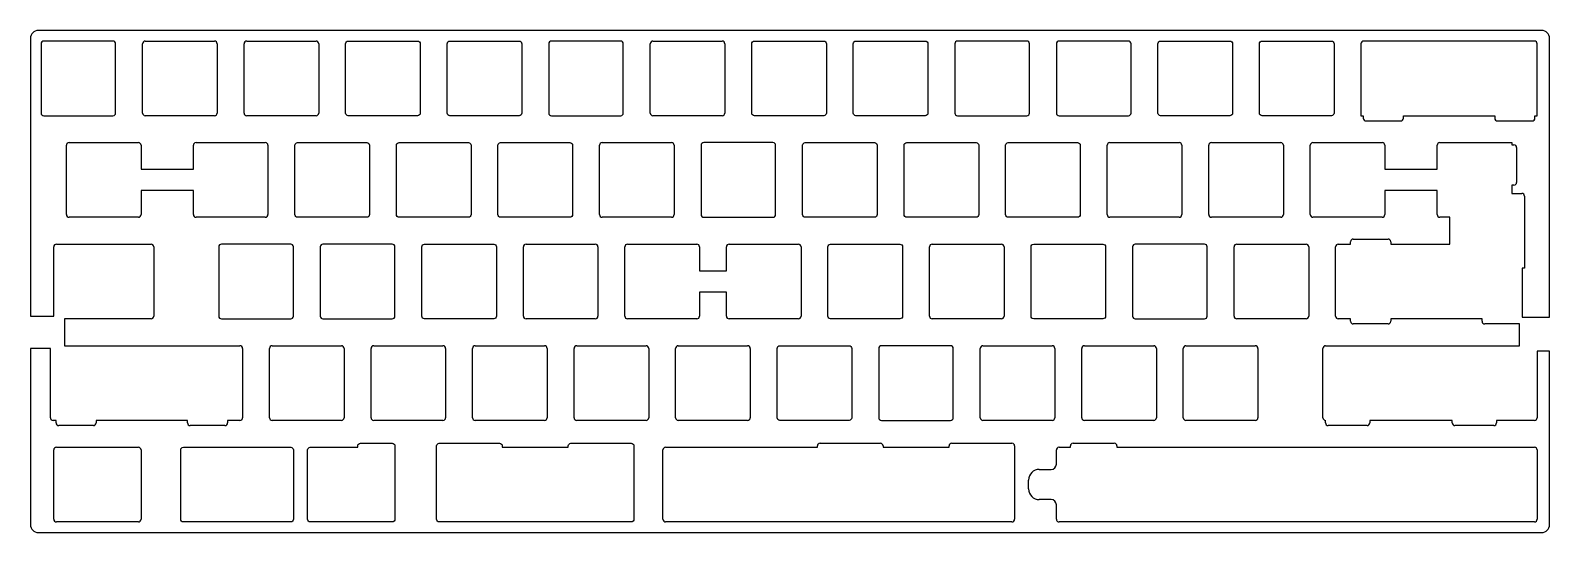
# Model space of a CAD drawing. Header units: millimetres. Extents: x -112 to 173, y -25 to 69.
import ezdxf

# ---------------------------------------------------------------- set-up
doc = ezdxf.new("R2010")
doc.units = ezdxf.units.MM
doc.layers.get('0').update_dxf_attribs({"linetype": 'CONTINUOUS'})

msp = doc.modelspace()

# ---------------------------------------------------------------- linework, layer by layer
for p, q in [((171.26, 68.8), (-110.78, 68.8)), ((-112.28, 67.3), (-112.28, 15.2)), ((-91.23, 53.3), (-91.23, 66.3)), ((-90.73, 66.8), (-77.73, 66.8)), ((-77.23, 66.3), (-77.23, 53.3)), ((-72.18, 53.3), (-72.18, 66.3)), ((-71.68, 66.8), (-58.68, 66.8)), ((-58.18, 66.3), (-58.18, 53.3)), ((4.02, 53.3), (4.02, 66.3)), ((4.52, 66.8), (17.52, 66.8)), ((18.02, 66.3), (18.02, 53.3)), ((172.76, 15), (172.76, 67.3)), ((-77.73, 52.8), (-90.73, 52.8)), ((-58.68, 52.8), (-71.68, 52.8)), ((17.52, 52.8), (4.52, 52.8)), ((-105.52, 34.25), (-105.52, 47.25)), ((-105.02, 47.75), (-92.02, 47.75)), ((-91.52, 47.25), (-91.52, 42.75)), ((-81.7, 42.75), (-81.7, 47.25)), ((-81.2, 47.75), (-68.2, 47.75)), ((-67.7, 47.25), (-67.7, 34.25)), ((-5.5, 34.25), (-5.5, 47.25)), ((-5, 47.75), (8, 47.75)), ((8.5, 47.25), (8.5, 34.25)), ((89.75, 34.25), (89.75, 47.25)), ((90.25, 47.75), (103.25, 47.75)), ((103.75, 47.25), (103.75, 34.25)), ((108.8, 34.25), (108.8, 47.25)), ((109.3, 47.75), (122.3, 47.75)), ((122.8, 47.25), (122.8, 34.25)), ((127.85, 34.25), (127.85, 47.25)), ((128.35, 47.75), (141.35, 47.75)), ((141.85, 47.25), (141.85, 42.75)), ((151.66, 42.75), (151.66, 47.25)), ((152.16, 47.75), (165.66, 47.75)), ((165.66, 47.75), (165.66, 47.33)), ((165.66, 47.33), (166.07, 47.33)), ((166.57, 46.83), (166.57, 40.3)), ((-91.52, 42.75), (-81.7, 42.75)), ((141.85, 42.75), (151.66, 42.75)), ((-81.7, 38.75), (-91.52, 38.75)), ((-91.52, 38.75), (-91.52, 34.25)), ((-81.7, 34.25), (-81.7, 38.75)), ((151.66, 38.75), (141.85, 38.75)), ((141.85, 38.75), (141.85, 34.25)), ((151.66, 34.25), (151.66, 38.75)), ((166.07, 39.8), (165.66, 39.8)), ((165.66, 39.8), (165.66, 38.23)), ((165.66, 38.23), (167.54, 38.23)), ((168.04, 37.73), (168.04, 24.23)), ((-92.02, 33.75), (-105.02, 33.75)), ((-68.2, 33.75), (-81.2, 33.75)), ((8, 33.75), (-5, 33.75)), ((103.25, 33.75), (90.25, 33.75)), ((122.3, 33.75), (109.3, 33.75)), ((141.35, 33.75), (128.35, 33.75)), ((154.04, 33.75), (152.16, 33.75)), ((154.04, 28.7), (154.04, 33.75)), ((-107.4, 28.7), (-89.64, 28.7)), ((-19.29, 28.7), (-6.29, 28.7)), ((-0.24, 28.7), (12.76, 28.7)), ((18.81, 28.7), (31.81, 28.7)), ((56.91, 28.7), (69.91, 28.7)), ((114.06, 28.7), (127.06, 28.7)), ((133.11, 28.7), (135.42, 28.7)), ((135.42, 28.7), (135.42, 29.17)), ((135.92, 29.67), (142.44, 29.67)), ((142.94, 29.17), (142.94, 28.7)), ((142.94, 28.7), (154.04, 28.7)), ((-107.9, 15.2), (-107.9, 28.2)), ((-89.14, 28.2), (-89.14, 15.2)), ((-19.79, 15.2), (-19.79, 28.2)), ((-5.79, 28.2), (-5.79, 15.2)), ((-0.74, 15.2), (-0.74, 28.2)), ((13.26, 28.2), (13.26, 23.7)), ((18.31, 23.7), (18.31, 28.2)), ((32.31, 28.2), (32.31, 15.2)), ((56.41, 15.2), (56.41, 28.2)), ((70.41, 28.2), (70.41, 15.2)), ((113.56, 15.2), (113.56, 28.2)), ((127.56, 28.2), (127.56, 15.2)), ((132.61, 15.2), (132.61, 28.2)), ((13.26, 23.7), (18.31, 23.7)), ((168.04, 24.23), (167.62, 24.23)), ((167.62, 24.23), (167.62, 15)), ((18.31, 19.7), (13.26, 19.7)), ((13.26, 19.7), (13.26, 15.2)), ((18.31, 15.2), (18.31, 19.7)), ((-112.28, 15.2), (-107.9, 15.2)), ((-105.9, 14.7), (-105.9, 9.65)), ((-89.64, 14.7), (-105.9, 14.7)), ((-6.29, 14.7), (-19.29, 14.7)), ((12.76, 14.7), (-0.24, 14.7)), ((31.81, 14.7), (18.81, 14.7)), ((69.91, 14.7), (56.91, 14.7)), ((127.06, 14.7), (114.06, 14.7)), ((135.42, 14.7), (133.11, 14.7)), ((135.42, 14.23), (135.42, 14.7)), ((160.09, 14.7), (142.94, 14.7)), ((142.94, 14.7), (142.94, 14.23)), ((160.09, 14.23), (160.09, 14.7)), ((167.62, 15), (172.76, 15)), ((142.44, 13.73), (135.92, 13.73)), ((167.12, 13.73), (160.59, 13.73)), ((167.12, 9.65), (167.12, 13.73)), ((-108.52, 9.15), (-112.28, 9.15)), ((-112.28, 9.15), (-112.28, -23.9)), ((-108.52, -3.85), (-108.52, 9.15)), ((-105.9, 9.65), (-72.97, 9.65)), ((-72.47, 9.15), (-72.47, -3.85)), ((-67.42, -3.85), (-67.42, 9.15)), ((-66.92, 9.65), (-53.92, 9.65)), ((-53.42, 9.15), (-53.42, -3.85)), ((-48.37, -3.85), (-48.37, 9.15)), ((-47.87, 9.65), (-34.87, 9.65)), ((-34.37, 9.15), (-34.37, -3.85)), ((-29.32, -3.85), (-29.32, 9.15)), ((-28.82, 9.65), (-15.82, 9.65)), ((-15.32, 9.15), (-15.32, -3.85)), ((-10.27, -3.85), (-10.27, 9.15)), ((-9.77, 9.65), (3.23, 9.65)), ((3.73, 9.15), (3.73, -3.85)), ((8.78, -3.85), (8.78, 9.15)), ((9.28, 9.65), (22.28, 9.65)), ((22.78, 9.15), (22.78, -3.85)), ((65.93, -3.85), (65.93, 9.15)), ((66.43, 9.65), (79.43, 9.65)), ((79.93, 9.15), (79.93, -3.85)), ((84.98, -3.85), (84.98, 9.15)), ((85.48, 9.65), (98.48, 9.65)), ((98.98, 9.15), (98.98, -3.85)), ((104.03, -3.85), (104.03, 9.15)), ((104.53, 9.65), (117.53, 9.65)), ((118.03, 9.15), (118.03, -3.85)), ((130.23, -3.85), (130.23, 9.15)), ((130.73, 9.65), (167.12, 9.65)), ((172.76, 8.65), (170.42, 8.65)), ((170.42, 8.65), (170.42, -3.85)), ((172.76, -23.9), (172.76, 8.65)), ((-107.47, -4.35), (-108.02, -4.35)), ((-107.47, -4.82), (-107.47, -4.35)), ((-100.45, -5.32), (-106.97, -5.32)), ((-82.8, -4.35), (-99.95, -4.35)), ((-99.95, -4.35), (-99.95, -4.82)), ((-82.8, -4.82), (-82.8, -4.35)), ((-75.77, -5.32), (-82.3, -5.32)), ((-72.97, -4.35), (-75.27, -4.35)), ((-75.27, -4.35), (-75.27, -4.82)), ((-53.92, -4.35), (-66.92, -4.35)), ((-34.87, -4.35), (-47.87, -4.35)), ((-15.82, -4.35), (-28.82, -4.35)), ((3.23, -4.35), (-9.77, -4.35)), ((22.28, -4.35), (9.28, -4.35)), ((79.43, -4.35), (66.43, -4.35)), ((98.48, -4.35), (85.48, -4.35)), ((117.53, -4.35), (104.53, -4.35)), ((130.71, -4.81), (130.71, -4.35)), ((138.5, -5.32), (131.21, -5.32)), ((143.73, -4.35), (139, -4.35)), ((139, -4.35), (139, -4.82)), ((154.5, -4.35), (143.73, -4.35)), ((154.5, -4.82), (154.5, -4.35)), ((162.3, -5.32), (155, -5.32)), ((169.92, -4.35), (162.8, -4.35)), ((162.8, -4.35), (162.8, -4.82)), ((-107.9, -22.9), (-107.9, -9.9)), ((-107.4, -9.4), (-92.02, -9.4)), ((-91.52, -9.9), (-91.52, -22.9)), ((6.4, -22.9), (6.4, -9.9)), ((6.9, -9.4), (35.38, -9.4)), ((35.38, -9.4), (35.38, -9.14)), ((35.88, -8.64), (47.19, -8.64)), ((47.69, -9.14), (47.69, -9.4)), ((47.69, -9.4), (60.08, -9.4)), ((60.08, -9.4), (60.08, -9.14)), ((60.58, -8.64), (71.89, -8.64)), ((72.39, -9.14), (72.39, -22.9)), ((80.22, -12.55), (80.22, -9.9)), ((80.72, -9.4), (82.84, -9.4)), ((82.84, -9.4), (82.84, -9.14)), ((83.34, -8.64), (91.09, -8.64)), ((91.59, -9.14), (91.59, -9.4)), ((91.59, -9.4), (169.92, -9.4)), ((170.42, -9.9), (170.42, -22.9)), ((77, -13.55), (79.22, -13.55)), ((75, -17.2), (75, -15.55)), ((79.22, -19.2), (77, -19.2)), ((80.22, -22.9), (80.22, -20.2)), ((-110.78, -25.4), (171.26, -25.4)), ((-92.02, -23.4), (-107.4, -23.4)), ((71.89, -23.4), (6.9, -23.4)), ((169.92, -23.4), (80.72, -23.4))]:
    msp.add_line(p, q)
for points in [[(-96.28, 53.3), (-96.28, 66.3, 0.414214), (-96.78, 66.8), (-109.78, 66.8, 0.414214), (-110.28, 66.3), (-110.28, 53.3, 0.414214), (-109.78, 52.8), (-96.78, 52.8, 0.414214)], [(-39.13, 53.3, -0.414214), (-39.63, 52.8), (-52.63, 52.8, -0.414214), (-53.13, 53.3), (-53.13, 66.3, -0.414214), (-52.63, 66.8), (-39.63, 66.8, -0.414214), (-39.13, 66.3)], [(-20.58, 66.8, -0.414214), (-20.08, 66.3), (-20.08, 53.3, -0.414214), (-20.58, 52.8), (-33.58, 52.8, -0.414214), (-34.08, 53.3), (-34.08, 66.3, -0.414214), (-33.58, 66.8)], [(-15.03, 66.3), (-15.03, 53.3, 0.414214), (-14.53, 52.8), (-1.53, 52.8, 0.414214), (-1.03, 53.3), (-1.03, 66.3, 0.414214), (-1.53, 66.8), (-14.53, 66.8, 0.414214)], [(23.07, 66.3, -0.414214), (23.57, 66.8), (36.57, 66.8, -0.414214), (37.07, 66.3), (37.07, 53.3, -0.414214), (36.57, 52.8), (23.57, 52.8, -0.414214), (23.07, 53.3)], [(56.12, 53.3, -0.414214), (55.62, 52.8), (42.62, 52.8, -0.414214), (42.12, 53.3), (42.12, 66.3, -0.414214), (42.62, 66.8), (55.62, 66.8, -0.414214), (56.12, 66.3)], [(75.17, 53.3), (75.17, 66.3, 0.414214), (74.67, 66.8), (61.67, 66.8, 0.414214), (61.17, 66.3), (61.17, 53.3, 0.414214), (61.67, 52.8), (74.67, 52.8, 0.414214)], [(94.22, 53.3), (94.22, 66.3, 0.414214), (93.72, 66.8), (80.72, 66.8, 0.414214), (80.22, 66.3), (80.22, 53.3, 0.414214), (80.72, 52.8), (93.72, 52.8, 0.414214)], [(113.27, 53.3, -0.414214), (112.77, 52.8), (99.77, 52.8, -0.414214), (99.27, 53.3), (99.27, 66.3, -0.414214), (99.77, 66.8), (112.77, 66.8, -0.414214), (113.27, 66.3)], [(131.82, 66.8, -0.414214), (132.32, 66.3), (132.32, 53.3, -0.414214), (131.82, 52.8), (118.82, 52.8, -0.414214), (118.32, 53.3), (118.32, 66.3, -0.414214), (118.82, 66.8)], [(137.37, 52.8), (137.8, 52.8), (137.8, 52.33, 0.414214), (138.3, 51.83), (144.82, 51.83, 0.414214), (145.32, 52.33), (145.32, 52.8), (162.47, 52.8), (162.47, 52.33, 0.414214), (162.97, 51.83), (169.5, 51.83, 0.414214), (170, 52.33), (170, 52.8), (170.42, 52.8), (170.42, 66.3, 0.414214), (169.92, 66.8), (137.87, 66.8, 0.414214), (137.37, 66.3)], [(-62.65, 47.25, -0.414214), (-62.15, 47.75), (-49.15, 47.75, -0.414214), (-48.65, 47.25), (-48.65, 34.25, -0.414214), (-49.15, 33.75), (-62.15, 33.75, -0.414214), (-62.65, 34.25)], [(-43.6, 47.25, -0.414214), (-43.1, 47.75), (-30.1, 47.75, -0.414214), (-29.6, 47.25), (-29.6, 34.25, -0.414214), (-30.1, 33.75), (-43.1, 33.75, -0.414214), (-43.6, 34.25)], [(-10.55, 34.25, -0.414214), (-11.05, 33.75), (-24.05, 33.75, -0.414214), (-24.55, 34.25), (-24.55, 47.25, -0.414214), (-24.05, 47.75), (-11.05, 47.75, -0.414214), (-10.55, 47.25)], [(27.55, 34.25), (27.55, 47.25, 0.414214), (27.05, 47.75), (14.05, 47.75, 0.414214), (13.55, 47.25), (13.55, 34.25, 0.414214), (14.05, 33.75), (27.05, 33.75, 0.414214)], [(32.6, 47.25, -0.414214), (33.1, 47.75), (46.1, 47.75, -0.414214), (46.6, 47.25), (46.6, 34.25, -0.414214), (46.1, 33.75), (33.1, 33.75, -0.414214), (32.6, 34.25)], [(65.15, 47.75, -0.414214), (65.65, 47.25), (65.65, 34.25, -0.414214), (65.15, 33.75), (52.15, 33.75, -0.414214), (51.65, 34.25), (51.65, 47.25, -0.414214), (52.15, 47.75)], [(70.7, 47.25, -0.414214), (71.2, 47.75), (84.2, 47.75, -0.414214), (84.7, 47.25), (84.7, 34.25, -0.414214), (84.2, 33.75), (71.2, 33.75, -0.414214), (70.7, 34.25)], [(-63.44, 28.7), (-76.44, 28.7, 0.414214), (-76.94, 28.2), (-76.94, 15.2, 0.414214), (-76.44, 14.7), (-63.44, 14.7, 0.414214), (-62.94, 15.2), (-62.94, 28.2, 0.414214)], [(-57.39, 14.7), (-44.39, 14.7, 0.414214), (-43.89, 15.2), (-43.89, 28.2, 0.414214), (-44.39, 28.7), (-57.39, 28.7, 0.414214), (-57.89, 28.2), (-57.89, 15.2, 0.414214)], [(-24.84, 15.2, -0.414214), (-25.34, 14.7), (-38.34, 14.7, -0.414214), (-38.84, 15.2), (-38.84, 28.2, -0.414214), (-38.34, 28.7), (-25.34, 28.7, -0.414214), (-24.84, 28.2)], [(51.36, 15.2, -0.414214), (50.86, 14.7), (37.86, 14.7, -0.414214), (37.36, 15.2), (37.36, 28.2, -0.414214), (37.86, 28.7), (50.86, 28.7, -0.414214), (51.36, 28.2)], [(75.46, 28.2, -0.414214), (75.96, 28.7), (88.96, 28.7, -0.414214), (89.46, 28.2), (89.46, 15.2, -0.414214), (88.96, 14.7), (75.96, 14.7, -0.414214), (75.46, 15.2)], [(108.01, 28.7), (95.01, 28.7, 0.414214), (94.51, 28.2), (94.51, 15.2, 0.414214), (95.01, 14.7), (108.01, 14.7, 0.414214), (108.51, 15.2), (108.51, 28.2, 0.414214)], [(41.83, -3.85, -0.414214), (41.33, -4.35), (28.33, -4.35, -0.414214), (27.83, -3.85), (27.83, 9.15, -0.414214), (28.33, 9.65), (41.33, 9.65, -0.414214), (41.83, 9.15)], [(60.38, 9.65), (47.38, 9.65, 0.414214), (46.88, 9.15), (46.88, -3.85, 0.414214), (47.38, -4.35), (60.38, -4.35, 0.414214), (60.88, -3.85), (60.88, 9.15, 0.414214)], [(-63.44, -9.4, -0.414213), (-62.94, -9.9), (-62.94, -22.9, -0.414214), (-63.44, -23.4), (-83.58, -23.4, -0.414214), (-84.08, -22.9), (-84.08, -9.9, -0.414214), (-83.58, -9.4)], [(-44.39, -8.64, -0.414214), (-43.89, -9.14), (-43.89, -22.9, -0.414214), (-44.39, -23.4), (-59.77, -23.4, -0.414214), (-60.27, -22.9), (-60.27, -9.9, -0.414214), (-59.77, -9.4), (-50.87, -9.4), (-50.87, -9.14, -0.414214), (-50.37, -8.64)], [(-11.36, -9.14, -0.414214), (-10.86, -8.64), (0.45, -8.64, -0.414214), (0.95, -9.14), (0.95, -22.9, -0.414214), (0.45, -23.4), (-35.56, -23.4, -0.414214), (-36.06, -22.9), (-36.06, -9.14, -0.414214), (-35.56, -8.64), (-24.25, -8.64, -0.414214), (-23.75, -9.14), (-23.75, -9.4), (-11.36, -9.4)]]:
    msp.add_lwpolyline(points, format="xyb", close=True)
for centre, radius, start, end in [((-110.78, 67.3), 1.5, 90, 180), ((171.26, 67.3), 1.5, 0, 90), ((-90.73, 66.3), 0.5, 90, 180), ((-77.73, 66.3), 0.5, 0, 90), ((-71.68, 66.3), 0.5, 90, 180), ((-58.68, 66.3), 0.5, 0, 90), ((4.52, 66.3), 0.5, 90, 180), ((17.52, 66.3), 0.5, 0, 90), ((-90.73, 53.3), 0.5, 180, 270), ((-77.73, 53.3), 0.5, -90, 0), ((-71.68, 53.3), 0.5, 180, 270), ((-58.68, 53.3), 0.5, -90, 0), ((4.52, 53.3), 0.5, 180, 270), ((17.52, 53.3), 0.5, -90, 0), ((-105.02, 47.25), 0.5, 90, 180), ((-92.02, 47.25), 0.5, 0, 90), ((-81.2, 47.25), 0.5, 90, 180), ((-68.2, 47.25), 0.5, 0, 90), ((-5, 47.25), 0.5, 90, 180), ((8, 47.25), 0.5, 0, 90.0001), ((90.25, 47.25), 0.5, 90, 180), ((103.25, 47.25), 0.5, 0, 90), ((109.3, 47.25), 0.5, 90, 180), ((122.3, 47.25), 0.5, 0, 90), ((128.35, 47.25), 0.5, 90, 180), ((141.35, 47.25), 0.5, 0, 90), ((152.16, 47.25), 0.5, 90, 180), ((166.07, 46.83), 0.5, 0, 90), ((166.07, 40.3), 0.5, -90, 0), ((167.54, 37.73), 0.5, 0, 90), ((-105.02, 34.25), 0.5, 180, 270), ((-92.02, 34.25), 0.5, -90, 0), ((-81.2, 34.25), 0.5, 180, 270), ((-68.2, 34.25), 0.5, -90, 0), ((-5, 34.25), 0.5, 180, 270), ((8, 34.25), 0.5, -90, 0), ((90.25, 34.25), 0.5, 180, 270), ((103.25, 34.25), 0.5, -89.9999, 0.0001), ((109.3, 34.25), 0.5, 179.9999, 270), ((122.3, 34.25), 0.5, -90, 0.0001), ((128.35, 34.25), 0.5, 180, 270), ((141.35, 34.25), 0.5, -90, 0), ((152.16, 34.25), 0.5, 180, 270), ((-107.4, 28.2), 0.5, 90.0009, 179.9999), ((-89.64, 28.2), 0.5, 0, 90.0009), ((-19.29, 28.2), 0.5, 90, 180), ((-6.29, 28.2), 0.5, 0, 90), ((-0.24, 28.2), 0.5, 90, 180), ((12.76, 28.2), 0.5, 0, 90), ((18.81, 28.2), 0.5, 90, 180), ((31.81, 28.2), 0.5, 0, 90), ((56.91, 28.2), 0.5, 90, 180), ((69.91, 28.2), 0.5, 0, 90), ((114.06, 28.2), 0.5, 90, 180), ((127.06, 28.2), 0.5, 0, 90), ((133.11, 28.2), 0.5, 90.0025, 179.9998), ((135.92, 29.17), 0.5, 90, 180), ((142.44, 29.17), 0.5, 0, 90), ((-89.64, 15.2), 0.5, -89.9991, 0), ((-19.29, 15.2), 0.5, 180, 270), ((-6.29, 15.2), 0.5, -90, 0), ((-0.24, 15.2), 0.5, 180, 270), ((12.76, 15.2), 0.5, -90, 0), ((18.81, 15.2), 0.5, 180, 270), ((31.81, 15.2), 0.5, -90, 0), ((56.91, 15.2), 0.5, 180, 270), ((69.91, 15.2), 0.5, -90, 0.0001), ((114.06, 15.2), 0.5, 179.9999, 270), ((127.06, 15.2), 0.5, -90, 0), ((133.11, 15.2), 0.5, 180, 270), ((135.92, 14.23), 0.5, 180, 270), ((142.44, 14.23), 0.5, -90, 0), ((160.59, 14.23), 0.5, 180, 270), ((-72.97, 9.15), 0.5, 0, 90), ((-66.92, 9.15), 0.5, 90, 180), ((-53.92, 9.15), 0.5, 0, 90), ((-47.87, 9.15), 0.5, 90, 180), ((-34.87, 9.15), 0.5, 0, 90), ((-28.82, 9.15), 0.5, 90, 180), ((-15.82, 9.15), 0.5, 0, 90), ((-9.77, 9.15), 0.5, 90, 180), ((3.23, 9.15), 0.5, 0, 90), ((9.28, 9.15), 0.5, 90, 180), ((22.28, 9.15), 0.5, 0, 90), ((66.43, 9.15), 0.5, 90, 180), ((79.43, 9.15), 0.5, 0, 90), ((85.48, 9.15), 0.5, 90, 180), ((98.48, 9.15), 0.5, 0, 90), ((104.53, 9.15), 0.5, 90, 180), ((117.53, 9.15), 0.5, 0, 90), ((130.73, 9.15), 0.5, 90, 180), ((-108.02, -3.85), 0.5, 180.0001, 270), ((-106.97, -4.82), 0.5, 180, 270), ((-100.45, -4.82), 0.5, -90, 0), ((-82.3, -4.82), 0.5, 180, 270), ((-75.77, -4.82), 0.5, -90, 0), ((-72.97, -3.85), 0.5, 270, 360), ((-66.92, -3.85), 0.5, 180, 270), ((-53.92, -3.85), 0.5, -90, 0), ((-47.87, -3.85), 0.5, 180, 270), ((-34.87, -3.85), 0.5, -90, 0), ((-28.82, -3.85), 0.5, 180, 270), ((-15.82, -3.85), 0.5, -90, 0), ((-9.77, -3.85), 0.5, 180, 270), ((3.23, -3.85), 0.5, -90, 0), ((9.28, -3.85), 0.5, 180, 270), ((22.28, -3.85), 0.5, -90, 0), ((66.43, -3.85), 0.5, 180, 270), ((79.43, -3.85), 0.5, -90, 0), ((85.48, -3.85), 0.5, 180, 270), ((98.48, -3.85), 0.5, -90, 0), ((104.53, -3.85), 0.5, 180, 270), ((117.53, -3.85), 0.5, -90, 0), ((130.73, -3.85), 0.5, 180, 268.4017), ((131.21, -4.82), 0.5, 179.408, 270), ((138.5, -4.82), 0.5, -90, 0), ((155, -4.82), 0.5, 179.9999, 270), ((162.3, -4.82), 0.5, -90, 0), ((169.92, -3.85), 0.5, -90, 0), ((-107.4, -9.9), 0.5, 90, 180), ((-92.02, -9.9), 0.5, 0.0001, 90.0001), ((6.9, -9.9), 0.5, 90, 180), ((35.88, -9.14), 0.5, 90, 180.0001), ((47.19, -9.14), 0.5, 0, 90), ((60.58, -9.14), 0.5, 90, 180), ((71.89, -9.14), 0.5, -0.0001, 90), ((80.72, -9.9), 0.5, 95.8946, 180), ((80.72, -9.9), 0.5, 90, 96.0063), ((83.34, -9.14), 0.5, 90, 180), ((91.09, -9.14), 0.5, 0, 90), ((169.92, -9.9), 0.5, 0, 90), ((77, -15.55), 2, 90, 180), ((79.22, -12.55), 1, -90, 0), ((77, -17.2), 2, 180, 270), ((79.22, -20.2), 1, 0, 90), ((-110.78, -23.9), 1.5, 180, 270), ((-107.4, -22.9), 0.5, 180, 270), ((-92.02, -22.9), 0.5, 269.9999, 359.9999), ((6.9, -22.9), 0.5, 180, 270), ((71.89, -22.9), 0.5, -90, 0), ((80.72, -22.9), 0.5, 180, 250.2518), ((80.72, -22.9), 0.5, 250.1336, 270), ((169.92, -22.9), 0.5, -90, 0), ((171.26, -23.9), 1.5, -90, 0)]:
    msp.add_arc(centre, radius, start, end)

doc.saveas('drawing.dxf')
